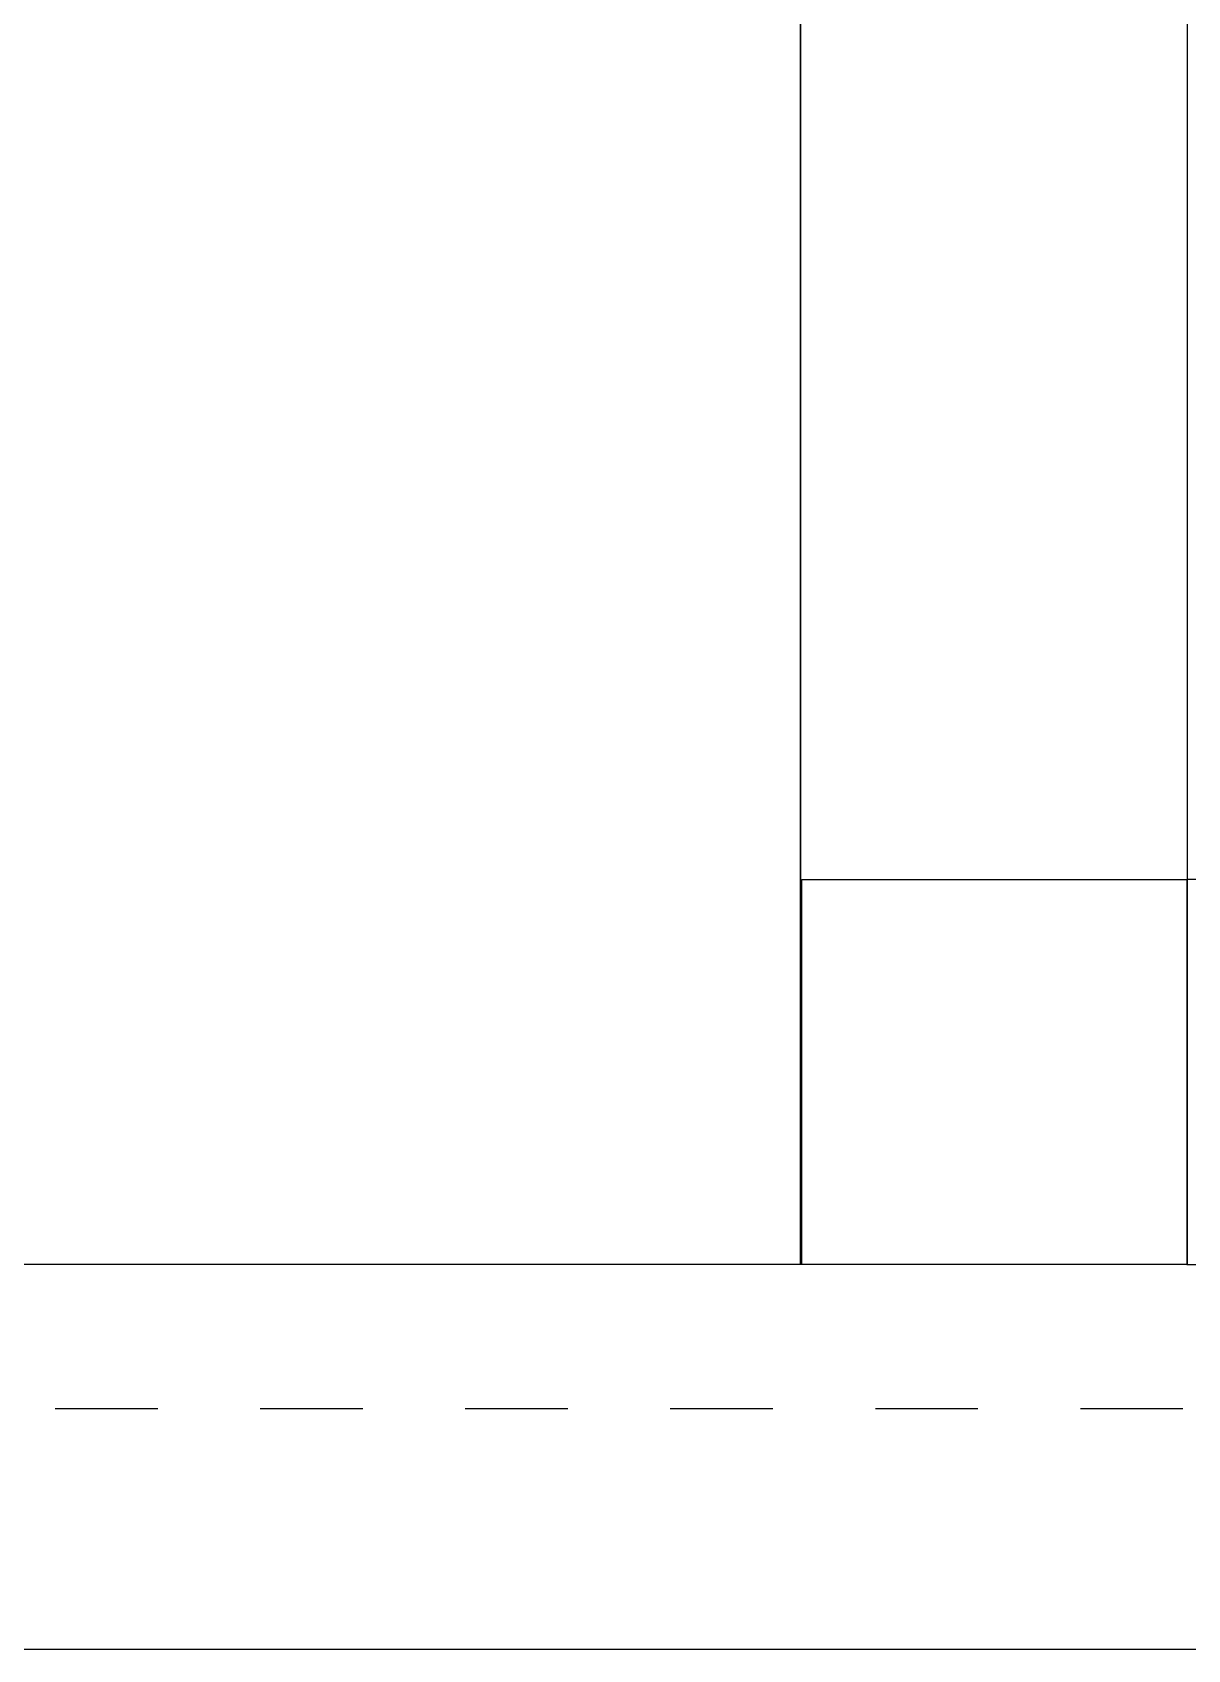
# Model space of a CAD drawing. Extents: x 0 to 360, y -268 to 0.
# Drawn here: x 163 to 211, y -268 to -200.8 of the extents above; entities that cross this region are included whole.
import ezdxf

# ---------------------------------------------------------------- set-up
doc = ezdxf.new("R2010")
doc.units = 0
doc.linetypes.add('AI-LINETYPE-5', pattern=[8.519513, 4.259756, -4.259756])
doc.layers.add('LAYER_1', color=7, linetype='CONTINUOUS')

# ---------------------------------------------------------------- blocks, each defined once
blk = doc.blocks.new('BLOCK_19')
at = {"layer": 'LAYER_1', "color": 250, "linetype": 'AI-LINETYPE-5'}
blk.add_lwpolyline([(338.624, -258), (119.247, -258)], dxfattribs=at)
blk = doc.blocks.new('BLOCK_18')
at = {"layer": 'LAYER_1'}
blk.add_blockref('BLOCK_19', (0, 0), dxfattribs=at)
blk = doc.blocks.new('BLOCK_20')
at = {"layer": 'LAYER_1', "color": 250}
for points in [[(115.02, -196), (194.947, -196), (194.947, -252), (115.02, -252), (115.02, -196)], [(194.942, -196), (211.014, -196), (211.014, -252), (194.942, -252), (194.942, -196)], [(211, -252), (195, -252), (195, -236), (211, -236), (211, -252)], [(211, -252), (227, -252), (227, -236), (211, -236), (211, -252)]]:
    blk.add_lwpolyline(points, dxfattribs=at)
blk = doc.blocks.new('BLOCK_17')
at = {"layer": 'LAYER_1'}
for name in ['BLOCK_18', 'BLOCK_20']:
    blk.add_blockref(name, (0, 0), dxfattribs=at)

msp = doc.modelspace()

# ---------------------------------------------------------------- linework, layer by layer
at = {"layer": 'LAYER_1', "color": 250}
msp.add_lwpolyline([(359.999, -268.001), (0, -268.001), (0, 0), (359.999, 0), (359.999, -268.001)], dxfattribs=at)

# ---------------------------------------------------------------- block references
at = {"layer": 'LAYER_1'}
msp.add_blockref('BLOCK_17', (0, 0), dxfattribs=at)

doc.saveas('drawing.dxf')
